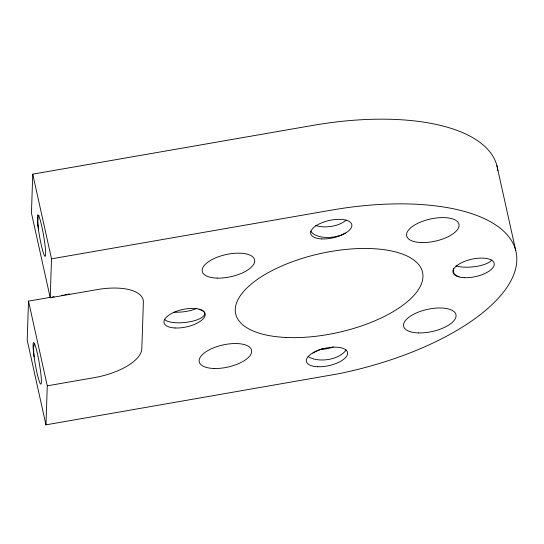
<?xml version="1.0" encoding="UTF-8"?>
<svg xmlns="http://www.w3.org/2000/svg" width="544" height="544" viewBox="0 0 544 544"><rect width="100%" height="100%" fill="white"/><g stroke="black" fill="none" stroke-linecap="round" stroke-linejoin="round"><path stroke-width="0.82" d="M50.735 297.262L28.506 301.131L27.2 340.143L45.975 424.837L338.123 373.837A191.434 80.9 -12.5 0 0 516.793 257.802A191.434 80.9 -12.5 0 0 331.881 210.052L51.524 258.842L50.225 297.758L97.152 289.592A47.858 20.223 -12.5 0 1 143.378 302.178L141.821 348.745A47.858 20.223 -12.5 0 1 94.207 377.658L47.28 385.825L45.975 424.837M497.828 170.551A191.434 80.9 -12.5 0 0 313.106 125.358L32.749 174.148L31.45 213.064L50.225 297.758M52.38 296.976L54.026 296.691M61.438 295.406L63.084 295.113M64.729 294.828L66.375 294.542M68.02 294.256L69.666 293.971M496.89 165.553L515.671 250.247M32.749 174.148L51.524 258.842M28.506 301.131L47.28 385.825M38.44 229.004A20.822 4.814 77.3 0 1 38.971 215.485M34.163 356.823A20.822 4.814 77.3 0 1 34.483 343.672M196.751 308.428A20.822 7.011 -5.7 0 1 174.046 312.174M199.077 309.386A20.822 7.011 -5.7 0 1 198.179 319.41A20.822 7.011 -5.7 0 1 168.912 321.708A20.822 10.404 -19.9 0 1 164.682 319.471M308.115 356.51A20.822 10.819 -6.5 0 0 339.871 355.49A20.822 6.596 -17.9 0 0 346.072 349.574M333.424 346.902A20.822 10.819 -6.5 0 1 320.96 349.384M312.895 353.117A20.822 6.596 -17.9 0 1 322.816 348.554M491.919 259.916A20.822 7.011 -5.7 0 1 477.054 266.302A20.822 7.011 -5.7 0 1 456.79 266.118A20.822 10.404 -19.9 0 1 455.926 265.846M459.129 276.692A20.822 10.404 -19.9 0 1 453.261 269.572M453.404 268.852A20.822 10.404 -19.9 0 1 453.621 268.124M346.174 220.143A20.822 6.596 -17.9 0 1 342.972 222.387A20.822 10.819 -6.5 0 1 315.656 225.515M345.318 232.961A20.822 10.819 -6.5 0 1 310.801 231.139M286.137 337.484A95.717 40.453 -12.5 0 0 422.858 274.149A95.717 40.453 -12.5 0 0 278.331 267.526A95.717 40.453 -12.5 0 0 286.137 337.484M421.518 242.549A26.799 11.329 -12.5 0 0 459.007 224.434A26.799 11.329 -12.5 0 0 417.908 223.258A26.799 11.329 -12.5 0 0 421.518 242.549M418.499 332.928A26.799 11.329 -12.5 0 0 455.988 314.813A26.799 11.329 -12.5 0 0 414.882 313.636A26.799 11.329 -12.5 0 0 418.499 332.928M214.112 368.492A26.799 11.329 -12.5 0 0 251.6 350.377A26.799 11.329 -12.5 0 0 210.501 349.2A26.799 11.329 -12.5 0 0 214.112 368.492M217.131 278.113A26.799 11.329 -12.5 0 0 254.626 259.998A26.799 11.329 -12.5 0 0 213.52 258.822A26.799 11.329 -12.5 0 0 217.131 278.113M175.134 327.978A21.06 8.901 -12.5 0 0 205.21 314.038A21.06 8.901 -12.5 0 0 173.414 312.582A21.06 8.901 -12.5 0 0 175.134 327.978M321.79 238.918A21.06 8.901 -12.5 0 0 351.873 224.985A21.06 8.901 -12.5 0 0 320.076 223.53A21.06 8.901 -12.5 0 0 321.79 238.918M464.175 277.678A21.06 8.901 -12.5 0 0 494.258 263.745A21.06 8.901 -12.5 0 0 462.461 262.283A21.06 8.901 -12.5 0 0 464.175 277.678M317.519 366.731A21.06 8.901 -12.5 0 0 347.596 352.798A21.06 8.901 -12.5 0 0 315.799 351.342A21.06 8.901 -12.5 0 0 317.519 366.731M37.937 225.495A21.06 2.06 80.1 0 0 45.111 256.326A21.06 2.06 80.1 0 0 41.46 224.924A21.06 2.06 80.1 0 0 37.937 225.495M33.66 353.308A21.06 2.06 80.1 0 0 40.834 384.146A21.06 2.06 80.1 0 0 37.189 352.743A21.06 2.06 80.1 0 0 33.66 353.308"/></g></svg>
